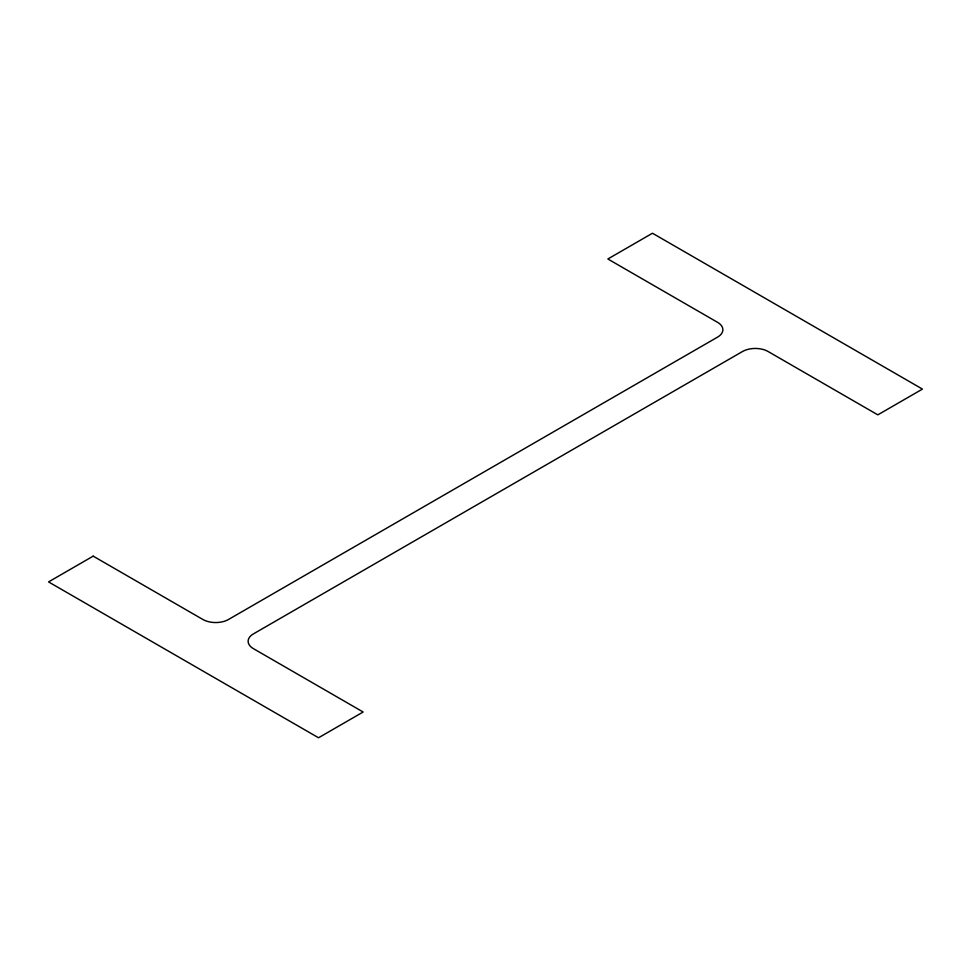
<?xml version="1.0" encoding="UTF-8"?>
<svg xmlns="http://www.w3.org/2000/svg" width="971" height="971" viewBox="0 0 971 971"><rect width="100%" height="100%" fill="white"/><g stroke="black" fill="none" stroke-linecap="round" stroke-linejoin="round"><path stroke-width="1.46" d="M93.18 556.14L48.55 581.908L318.524 737.766L363.142 712.01L253.431 648.664A18.097 10.45 0 0 1 253.431 633.881L742.512 351.514A18.097 10.45 0 0 1 768.11 351.514L877.82 414.86L922.45 389.092L652.476 233.234L607.858 258.99L717.569 322.336A18.097 10.45 0 0 1 717.569 337.119L228.488 619.486A18.097 10.45 0 0 1 202.89 619.486L93.18 556.14"/></g></svg>
